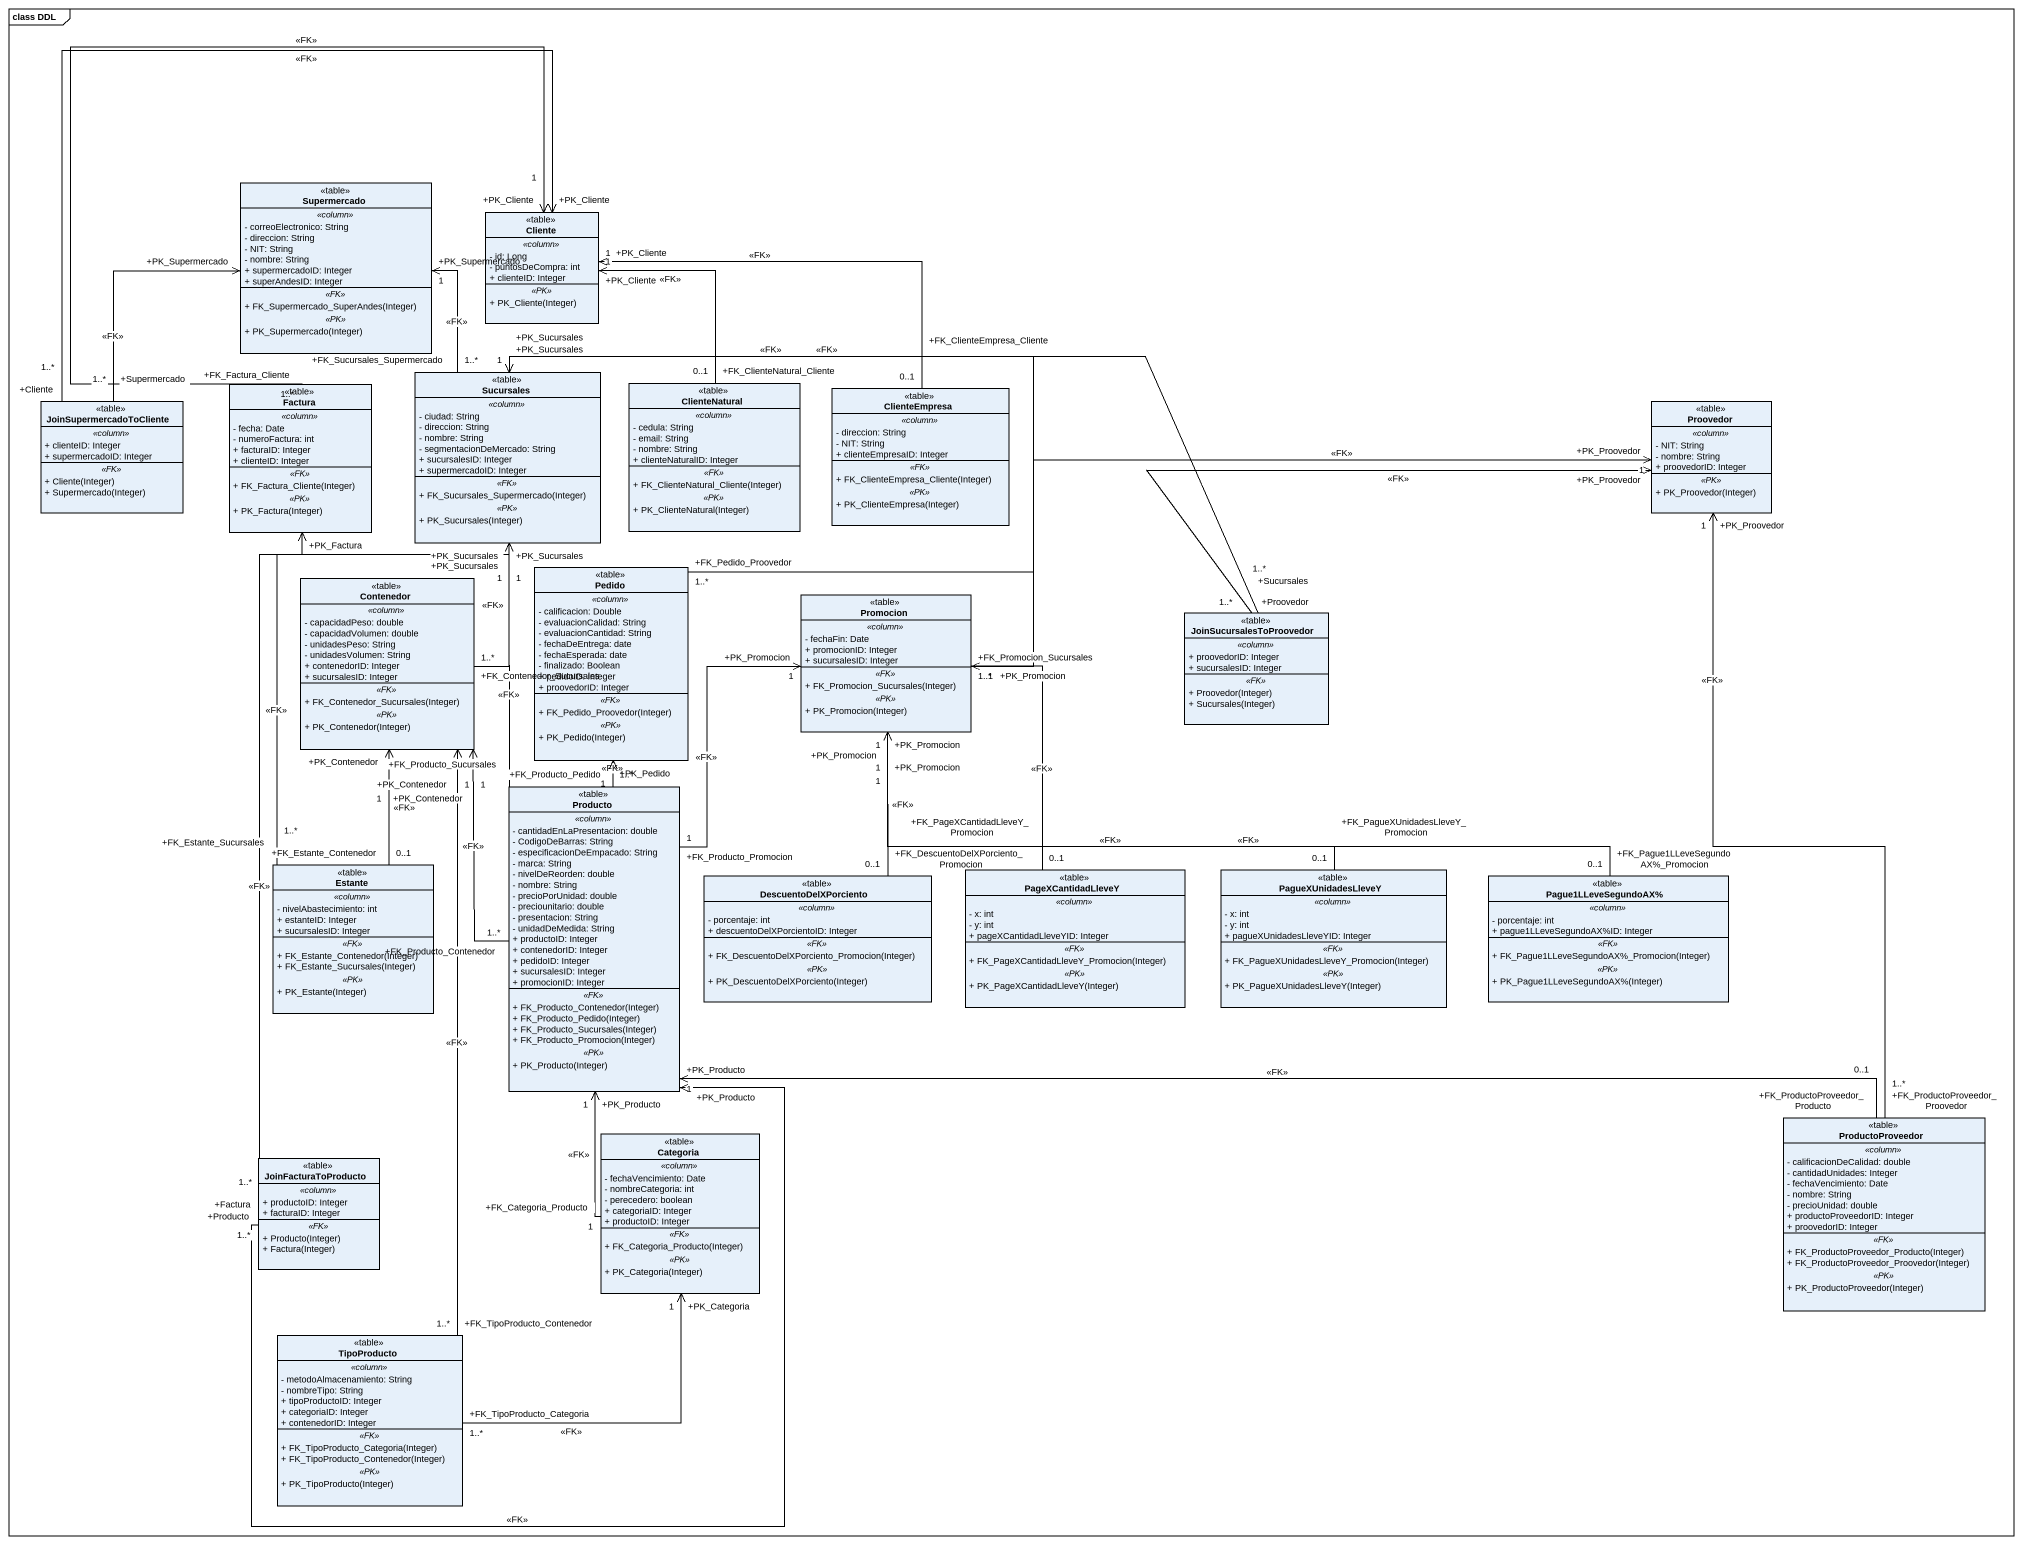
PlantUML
@startuml
mainframe class DDL
hide circle
hide empty members
skinparam classAttributeIconSize 0
class Supermercado <<table>> {
  .. <<column>> ..
  - correoElectronico: String
  - direccion: String
  - NIT: String
  - nombre: String
  + supermercadoID: Integer
  + superAndesID: Integer
  .. <<FK>> ..
  + FK_Supermercado_SuperAndes(Integer)
  .. <<PK>> ..
  + PK_Supermercado(Integer)
}
class Cliente <<table>> {
  .. <<column>> ..
  - id: Long
  - puntosDeCompra: int
  + clienteID: Integer
  .. <<PK>> ..
  + PK_Cliente(Integer)
}
class Sucursales <<table>> {
  .. <<column>> ..
  - ciudad: String
  - direccion: String
  - nombre: String
  - segmentacionDeMercado: String
  + sucursalesID: Integer
  + supermercadoID: Integer
  .. <<FK>> ..
  + FK_Sucursales_Supermercado(Integer)
  .. <<PK>> ..
  + PK_Sucursales(Integer)
}
class JoinSupermercadoToCliente <<table>> {
  .. <<column>> ..
  + clienteID: Integer
  + supermercadoID: Integer
  .. <<FK>> ..
  + Cliente(Integer)
  + Supermercado(Integer)
}
class Factura <<table>> {
  .. <<column>> ..
  - fecha: Date
  - numeroFactura: int
  + facturaID: Integer
  + clienteID: Integer
  .. <<FK>> ..
  + FK_Factura_Cliente(Integer)
  .. <<PK>> ..
  + PK_Factura(Integer)
}
class ClienteNatural <<table>> {
  .. <<column>> ..
  - cedula: String
  - email: String
  - nombre: String
  + clienteNaturalID: Integer
  .. <<FK>> ..
  + FK_ClienteNatural_Cliente(Integer)
  .. <<PK>> ..
  + PK_ClienteNatural(Integer)
}
class ClienteEmpresa <<table>> {
  .. <<column>> ..
  - direccion: String
  - NIT: String
  + clienteEmpresaID: Integer
  .. <<FK>> ..
  + FK_ClienteEmpresa_Cliente(Integer)
  .. <<PK>> ..
  + PK_ClienteEmpresa(Integer)
}
class Proovedor <<table>> {
  .. <<column>> ..
  - NIT: String
  - nombre: String
  + proovedorID: Integer
  .. <<PK>> ..
  + PK_Proovedor(Integer)
}
class Contenedor <<table>> {
  .. <<column>> ..
  - capacidadPeso: double
  - capacidadVolumen: double
  - unidadesPeso: String
  - unidadesVolumen: String
  + contenedorID: Integer
  + sucursalesID: Integer
  .. <<FK>> ..
  + FK_Contenedor_Sucursales(Integer)
  .. <<PK>> ..
  + PK_Contenedor(Integer)
}
class Pedido <<table>> {
  .. <<column>> ..
  - calificacion: Double
  - evaluacionCalidad: String
  - evaluacionCantidad: String
  - fechaDeEntrega: date
  - fechaEsperada: date
  - finalizado: Boolean
  + pedidoID: Integer
  + proovedorID: Integer
  .. <<FK>> ..
  + FK_Pedido_Proovedor(Integer)
  .. <<PK>> ..
  + PK_Pedido(Integer)
}
class Promocion <<table>> {
  .. <<column>> ..
  - fechaFin: Date
  + promocionID: Integer
  + sucursalesID: Integer
  .. <<FK>> ..
  + FK_Promocion_Sucursales(Integer)
  .. <<PK>> ..
  + PK_Promocion(Integer)
}
class JoinSucursalesToProovedor <<table>> {
  .. <<column>> ..
  + proovedorID: Integer
  + sucursalesID: Integer
  .. <<FK>> ..
  + Proovedor(Integer)
  + Sucursales(Integer)
}
class Producto <<table>> {
  .. <<column>> ..
  - cantidadEnLaPresentacion: double
  - CodigoDeBarras: String
  - especificacionDeEmpacado: String
  - marca: String
  - nivelDeReorden: double
  - nombre: String
  - precioPorUnidad: double
  - preciounitario: double
  - presentacion: String
  - unidadDeMedida: String
  + productoID: Integer
  + contenedorID: Integer
  + pedidoID: Integer
  + sucursalesID: Integer
  + promocionID: Integer
  .. <<FK>> ..
  + FK_Producto_Contenedor(Integer)
  + FK_Producto_Pedido(Integer)
  + FK_Producto_Sucursales(Integer)
  + FK_Producto_Promocion(Integer)
  .. <<PK>> ..
  + PK_Producto(Integer)
}
class Estante <<table>> {
  .. <<column>> ..
  - nivelAbastecimiento: int
  + estanteID: Integer
  + sucursalesID: Integer
  .. <<FK>> ..
  + FK_Estante_Contenedor(Integer)
  + FK_Estante_Sucursales(Integer)
  .. <<PK>> ..
  + PK_Estante(Integer)
}
class DescuentoDelXPorciento <<table>> {
  .. <<column>> ..
  - porcentaje: int
  + descuentoDelXPorcientoID: Integer
  .. <<FK>> ..
  + FK_DescuentoDelXPorciento_Promocion(Integer)
  .. <<PK>> ..
  + PK_DescuentoDelXPorciento(Integer)
}
class PageXCantidadLleveY <<table>> {
  .. <<column>> ..
  - x: int
  - y: int
  + pageXCantidadLleveYID: Integer
  .. <<FK>> ..
  + FK_PageXCantidadLleveY_Promocion(Integer)
  .. <<PK>> ..
  + PK_PageXCantidadLleveY(Integer)
}
class PagueXUnidadesLleveY <<table>> {
  .. <<column>> ..
  - x: int
  - y: int
  + pagueXUnidadesLleveYID: Integer
  .. <<FK>> ..
  + FK_PagueXUnidadesLleveY_Promocion(Integer)
  .. <<PK>> ..
  + PK_PagueXUnidadesLleveY(Integer)
}
class "Pague1LLeveSegundoAX%" as Pague1LLeveSegundoAX <<table>> {
  .. <<column>> ..
  - porcentaje: int
  + pague1LLeveSegundoAX%ID: Integer
  .. <<FK>> ..
  + FK_Pague1LLeveSegundoAX~%_Promocion(Integer)
  .. <<PK>> ..
  + PK_Pague1LLeveSegundoAX%(Integer)
}
class Categoria <<table>> {
  .. <<column>> ..
  - fechaVencimiento: Date
  - nombreCategoria: int
  - perecedero: boolean
  + categoriaID: Integer
  + productoID: Integer
  .. <<FK>> ..
  + FK_Categoria_Producto(Integer)
  .. <<PK>> ..
  + PK_Categoria(Integer)
}
class ProductoProveedor <<table>> {
  .. <<column>> ..
  - calificacionDeCalidad: double
  - cantidadUnidades: Integer
  - fechaVencimiento: Date
  - nombre: String
  - precioUnidad: double
  + productoProveedorID: Integer
  + proovedorID: Integer
  .. <<FK>> ..
  + FK_ProductoProveedor_Producto(Integer)
  + FK_ProductoProveedor_Proovedor(Integer)
  .. <<PK>> ..
  + PK_ProductoProveedor(Integer)
}
class JoinFacturaToProducto <<table>> {
  .. <<column>> ..
  + productoID: Integer
  + facturaID: Integer
  .. <<FK>> ..
  + Producto(Integer)
  + Factura(Integer)
}
class TipoProducto <<table>> {
  .. <<column>> ..
  - metodoAlmacenamiento: String
  - nombreTipo: String
  + tipoProductoID: Integer
  + categoriaID: Integer
  + contenedorID: Integer
  .. <<FK>> ..
  + FK_TipoProducto_Categoria(Integer)
  + FK_TipoProducto_Contenedor(Integer)
  .. <<PK>> ..
  + PK_TipoProducto(Integer)
}
Sucursales "+FK_Sucursales_Supermercado\n1..*" -up-> "+PK_Supermercado\n1" Supermercado : <<FK>>
JoinSupermercadoToCliente "+Supermercado\n1..*" -up-> "+PK_Supermercado" Supermercado : <<FK>>
JoinSupermercadoToCliente "+Cliente\n1..*" -right-> "+PK_Cliente" Cliente : <<FK>>
Factura "+FK_Factura_Cliente\n1..*" -up-> "+PK_Cliente\n1" Cliente : <<FK>>
ClienteNatural "+FK_ClienteNatural_Cliente\n0..1" -up-> "+PK_Cliente\n1" Cliente : <<FK>>
ClienteEmpresa "+FK_ClienteEmpresa_Cliente\n0..1" -left-> "+PK_Cliente\n1" Cliente : <<FK>>
Contenedor "+FK_Contenedor_Sucursales\n1..*" -up-> "+PK_Sucursales\n1" Sucursales : <<FK>>
Pedido "+FK_Pedido_Proovedor\n1..*" -right-> "+PK_Proovedor\n1" Proovedor : <<FK>>
Promocion "+FK_Promocion_Sucursales\n1..*" -left-> "+PK_Sucursales\n1" Sucursales : <<FK>>
JoinSucursalesToProovedor "+Sucursales\n1..*" -left-> "+PK_Sucursales" Sucursales : <<FK>>
JoinSucursalesToProovedor "+Proovedor\n1..*" -right-> "+PK_Proovedor" Proovedor : <<FK>>
Producto "+FK_Producto_Sucursales" -up-> "+PK_Sucursales" Sucursales : <<FK>>
Producto "+FK_Producto_Contenedor\n1..*" -up-> "+PK_Contenedor\n1" Contenedor : <<FK>>
Producto "+FK_Producto_Pedido\n1..*" -up-> "+PK_Pedido\n1" Pedido : <<FK>>
Producto "+FK_Producto_Promocion\n1" -up-> "+PK_Promocion\n1" Promocion : <<FK>>
Estante "+FK_Estante_Sucursales\n1..*" -up-> "+PK_Sucursales\n1" Sucursales : <<FK>>
Estante "+FK_Estante_Contenedor\n0..1" -up-> "+PK_Contenedor\n1" Contenedor : <<FK>>
DescuentoDelXPorciento "+FK_DescuentoDelXPorciento_Promocion\n0..1" -up-> "+PK_Promocion\n1" Promocion : <<FK>>
PageXCantidadLleveY "+FK_PageXCantidadLleveY_Promocion\n0..1" -up-> "+PK_Promocion\n1" Promocion : <<FK>>
PagueXUnidadesLleveY "+FK_PagueXUnidadesLleveY_Promocion\n0..1" -up-> "+PK_Promocion\n1" Promocion : <<FK>>
Pague1LLeveSegundoAX "+FK_Pague1LLeveSegundoAX%_Promocion\n0..1" -left-> "+PK_Promocion\n1" Promocion : <<FK>>
Categoria "+FK_Categoria_Producto\n1" -up-> "+PK_Producto\n1" Producto : <<FK>>
ProductoProveedor "+FK_ProductoProveedor_Proovedor\n1..*" -up-> "+PK_Proovedor\n1" Proovedor : <<FK>>
ProductoProveedor "+FK_ProductoProveedor_Producto\n0..1" -left-> "+PK_Producto\n1" Producto : <<FK>>
JoinFacturaToProducto "+Factura\n1..*" -up-> "+PK_Factura" Factura : <<FK>>
JoinFacturaToProducto "+Producto\n1..*" -up-> "+PK_Producto" Producto : <<FK>>
TipoProducto "+FK_TipoProducto_Contenedor\n1..*" -up-> "+PK_Contenedor\n1" Contenedor : <<FK>>
TipoProducto "+FK_TipoProducto_Categoria\n1..*" -up-> "+PK_Categoria\n1" Categoria : <<FK>>
@enduml
